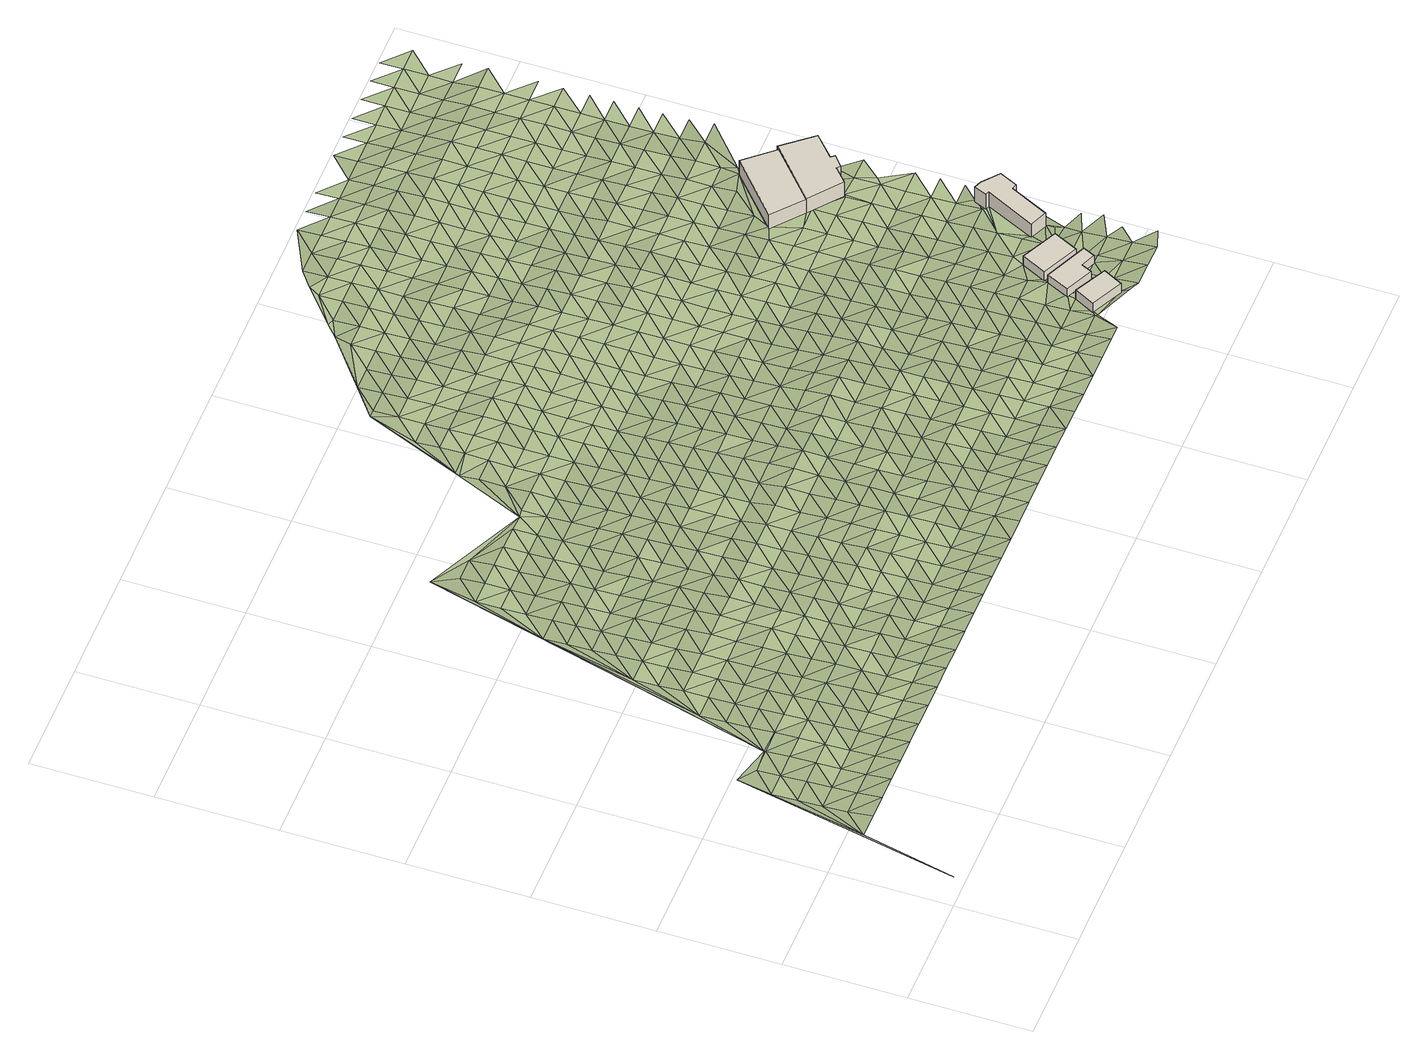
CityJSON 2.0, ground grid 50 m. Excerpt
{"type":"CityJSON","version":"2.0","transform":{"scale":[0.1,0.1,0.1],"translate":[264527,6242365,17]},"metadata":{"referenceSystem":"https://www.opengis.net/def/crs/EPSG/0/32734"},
"CityObjects":{
"building1":{"type":"Building","attributes":{"address":"5 Booth Road Salt River Cape Town","building":"house","building:levels":"1","footprint":{"type":"Polygon"},"plus_code":"C4XCX9X4+X7W","ground_height":30.01,"building_height":4.1,"roof_height":34.11},"geometry":[{"type":"Solid","lod":"1","boundaries":[[[[0,1,2,3]],[[1,4,5,2]],[[4,6,7,5]],[[6,0,3,7]],[[3,2,5,7]],[[6,4,1,0]]]]}]},
"building2":{"type":"Building","attributes":{"address":"3 Booth Road Salt River Cape Town","building":"house","building:levels":"1","footprint":{"type":"Polygon"},"plus_code":"C4XJXCXV+X4V","ground_height":28.45,"building_height":4.1,"roof_height":32.55},"geometry":[{"type":"Solid","lod":"1","boundaries":[[[[8,9,10,11]],[[9,12,13,10]],[[12,14,15,13]],[[14,16,17,15]],[[16,18,19,17]],[[18,8,11,19]],[[11,10,13,15,17,19]],[[18,16,14,12,9,8]]]]}]},
"building3":{"type":"Building","attributes":{"address":"1 Booth Road Salt River Cape Town","building":"house","building:levels":"1","footprint":{"type":"Polygon"},"plus_code":"C5X2XFXG+X9W","ground_height":27.84,"building_height":4.1,"roof_height":31.94},"geometry":[{"type":"Solid","lod":"1","boundaries":[[[[20,21,22,23]],[[21,24,25,22]],[[24,26,27,25]],[[26,20,23,27]],[[23,22,25,27]],[[26,24,21,20]]]]}]},
"building4":{"type":"Building","attributes":{"address":"Zhauns House 318 Victoria Road Salt River Cape Town","building":"yes","building:levels":"2","footprint":{"type":"Polygon"},"plus_code":"C5XVXRXR+X9R","ground_height":26.25,"building_height":6.9,"roof_height":33.15},"geometry":[{"type":"Solid","lod":"1","boundaries":[[[[28,29,30,31]],[[29,32,33,30]],[[32,34,35,33]],[[34,36,37,35]],[[36,38,39,37]],[[38,40,41,39]],[[40,42,43,41]],[[42,44,45,43]],[[44,28,31,45]],[[31,30,33,35,37,39,41,43,45]],[[44,42,40,38,36,34,32,29,28]]]]}]},
"building5":{"type":"Building","attributes":{"address":"245 Victoria Road Salt River Cape Town","building":"industrial","building:levels":"2","footprint":{"type":"Polygon"},"plus_code":"C5X2X9X4+X3X","ground_height":23.36,"building_height":6.9,"roof_height":30.26},"geometry":[{"type":"Solid","lod":"1","boundaries":[[[[46,47,48,49]],[[47,50,51,48]],[[50,52,53,51]],[[52,46,49,53]],[[49,48,51,53]],[[52,50,47,46]]]]}]},
"building6":{"type":"Building","attributes":{"address":"Salt River Cape Town","building":"industrial","building:levels":"2","footprint":{"type":"Polygon"},"plus_code":"C5XJX3XH+XPX","ground_height":23.9,"building_height":6.9,"roof_height":30.8},"geometry":[{"type":"Solid","lod":"1","boundaries":[[[[46,54,55,56,57,49]],[[54,58,59,56,55]],[[58,60,61,59]],[[60,62,63,61]],[[62,64,65,63]],[[64,66,67,65]],[[66,68,69,67]],[[68,47,70,69]],[[47,46,49,57,70]],[[57,56,59,61,63,65,67,69,70]],[[47,68,66,64,62,60,58,54,46]]]]}]},
"terrain1":{"type":"TINRelief","geometry":[{"type":"CompositeSurface","lod":"1","boundaries":[[[71,72,73]],[[73,74,75]],[[73,75,76]],[[73,76,77]],[[77,78,73]],[[75,74,79]],[[76,75,80]],[[78,71,73]],[[80,75,79]],[[77,76,81]],[[76,80,82]],[[76,82,81]],[[80,79,83]],[[77,84,78]],[[77,81,84]],[[85,82,80]],[[83,85,80]],[[86,71,78]],[[78,84,86]],[[82,87,81]],[[85,88,82]],[[84,81,87]],[[82,88,87]],[[89,85,83]],[[86,90,71]],[[88,85,91]],[[84,92,86]],[[84,87,93]],[[91,85,89]],[[84,93,92]],[[88,94,87]],[[90,86,92]],[[91,95,88]],[[94,93,87]],[[88,95,94]],[[89,96,91]],[[92,93,97]],[[98,95,91]],[[93,94,97]],[[99,90,92]],[[91,96,98]],[[92,97,99]],[[94,95,100]],[[95,98,101]],[[102,90,99]],[[95,101,100]],[[96,103,98]],[[97,94,104]],[[102,105,90]],[[104,99,97]],[[106,90,105]],[[94,100,104]],[[101,98,107]],[[103,107,98]],[[108,102,99]],[[109,99,104]],[[101,110,100]],[[107,111,101]],[[108,99,109]],[[102,112,105]],[[101,111,110]],[[113,107,103]],[[114,104,100]],[[102,108,112]],[[106,105,115]],[[110,114,100]],[[111,107,116]],[[117,109,104]],[[105,112,115]],[[116,107,113]],[[104,114,117]],[[108,109,118]],[[119,90,106]],[[110,111,120]],[[106,115,121]],[[116,122,111]],[[112,108,118]],[[117,118,109]],[[123,106,121]],[[111,122,120]],[[113,124,116]],[[125,114,110]],[[123,126,106]],[[112,127,115]],[[114,125,117]],[[112,118,128]],[[125,110,120]],[[129,122,116]],[[127,121,115]],[[112,128,127]],[[116,124,129]],[[118,117,130]],[[125,131,117]],[[122,132,120]],[[122,129,133]],[[130,128,118]],[[123,121,134]],[[121,127,135]],[[130,117,131]],[[120,132,125]],[[122,133,132]],[[119,106,126]],[[129,124,136]],[[121,135,134]],[[123,137,126]],[[138,127,128]],[[139,131,125]],[[130,140,128]],[[141,133,129]],[[123,134,137]],[[139,125,132]],[[135,127,138]],[[128,140,138]],[[136,141,129]],[[142,130,131]],[[126,137,143]],[[131,139,144]],[[132,133,145]],[[141,146,133]],[[130,142,140]],[[135,147,134]],[[138,148,135]],[[142,131,144]],[[143,149,126]],[[133,146,145]],[[137,134,147]],[[150,141,136]],[[132,151,139]],[[126,149,152]],[[135,148,147]],[[153,90,119]],[[138,140,154]],[[154,140,142]],[[152,119,126]],[[132,145,151]],[[146,141,155]],[[139,156,144]],[[157,148,138]],[[143,137,158]],[[137,147,159]],[[155,141,150]],[[157,138,154]],[[139,151,156]],[[142,144,160]],[[137,159,158]],[[146,161,145]],[[143,162,149]],[[155,163,146]],[[148,164,147]],[[148,157,165]],[[160,144,156]],[[166,154,142]],[[151,145,161]],[[146,163,161]],[[143,158,162]],[[149,167,152]],[[164,159,147]],[[150,168,155]],[[148,165,164]],[[157,154,166]],[[166,142,160]],[[149,162,167]],[[169,119,152]],[[170,163,155]],[[156,151,171]],[[151,161,172]],[[173,165,157]],[[159,174,158]],[[164,175,159]],[[155,168,170]],[[152,167,169]],[[157,166,173]],[[151,172,171]],[[160,156,176]],[[162,158,174]],[[159,175,174]],[[163,177,161]],[[163,170,178]],[[160,176,166]],[[164,165,179]],[[119,169,180]],[[176,156,171]],[[173,181,165]],[[177,172,161]],[[163,178,177]],[[167,162,182]],[[164,179,175]],[[170,168,183]],[[119,180,184]],[[165,181,179]],[[162,174,185]],[[173,166,186]],[[186,166,176]],[[184,187,119]],[[162,185,182]],[[169,167,188]],[[189,178,170]],[[190,174,175]],[[171,172,191]],[[177,192,172]],[[193,181,173]],[[190,175,179]],[[183,189,170]],[[188,180,169]],[[167,182,188]],[[193,173,186]],[[172,192,191]],[[194,176,171]],[[195,185,174]],[[187,153,119]],[[177,178,196]],[[189,197,178]],[[195,174,190]],[[181,198,179]],[[199,181,193]],[[194,171,191]],[[200,186,176]],[[184,180,201]],[[177,196,192]],[[180,188,202]],[[178,197,196]],[[182,185,203]],[[204,189,183]],[[181,199,198]],[[195,205,185]],[[184,201,187]],[[206,190,179]],[[176,194,200]],[[201,180,202]],[[207,193,186]],[[192,208,191]],[[185,205,203]],[[188,182,209]],[[197,189,210]],[[190,206,195]],[[206,179,198]],[[192,196,208]],[[200,207,186]],[[210,189,204]],[[202,188,209]],[[211,199,193]],[[182,203,209]],[[201,212,187]],[[194,191,213]],[[205,195,214]],[[208,215,191]],[[196,197,216]],[[212,217,187]],[[193,207,211]],[[210,218,197]],[[195,206,214]],[[187,217,153]],[[194,213,200]],[[198,199,219]],[[213,191,215]],[[220,203,205]],[[202,221,201]],[[209,222,202]],[[197,218,216]],[[198,219,206]],[[204,223,210]],[[224,208,196]],[[199,211,219]],[[220,205,214]],[[221,202,222]],[[207,200,225]],[[226,212,201]],[[213,227,200]],[[216,224,196]],[[228,209,203]],[[206,229,214]],[[230,218,210]],[[231,215,208]],[[220,232,203]],[[207,225,211]],[[225,200,227]],[[201,221,226]],[[219,229,206]],[[210,223,230]],[[212,233,217]],[[203,232,228]],[[217,233,153]],[[208,224,231]],[[234,222,209]],[[235,213,215]],[[220,214,236]],[[218,237,216]],[[212,226,233]],[[218,230,238]],[[229,239,214]],[[219,211,240]],[[209,228,234]],[[225,241,211]],[[235,215,231]],[[242,227,213]],[[221,222,243]],[[236,232,220]],[[218,238,237]],[[236,214,239]],[[230,223,244]],[[245,224,216]],[[211,241,240]],[[219,246,229]],[[243,222,234]],[[213,235,242]],[[247,225,227]],[[226,221,248]],[[245,216,237]],[[249,228,232]],[[250,238,230]],[[251,231,224]],[[252,232,236]],[[219,240,246]],[[233,226,248]],[[229,253,239]],[[247,227,242]],[[243,248,221]],[[244,250,230]],[[254,241,225]],[[232,252,249]],[[224,245,251]],[[255,234,228]],[[256,235,231]],[[229,246,253]],[[233,257,153]],[[238,258,237]],[[259,236,239]],[[225,247,254]],[[250,260,238]],[[241,261,240]],[[228,249,255]],[[256,231,251]],[[262,242,235]],[[234,263,243]],[[237,258,245]],[[238,260,258]],[[259,239,253]],[[264,252,236]],[[246,240,261]],[[265,250,244]],[[241,254,261]],[[233,248,266]],[[235,256,262]],[[263,234,255]],[[252,264,249]],[[248,243,266]],[[267,247,242]],[[245,268,251]],[[236,259,264]],[[269,260,250]],[[258,268,245]],[[253,246,270]],[[267,242,262]],[[243,263,266]],[[246,261,271]],[[265,269,250]],[[255,249,272]],[[251,273,256]],[[274,254,247]],[[257,233,266]],[[249,264,272]],[[246,271,270]],[[268,273,251]],[[258,260,275]],[[259,253,276]],[[247,267,274]],[[269,277,260]],[[256,278,262]],[[279,261,254]],[[263,255,280]],[[259,276,264]],[[272,281,255]],[[273,278,256]],[[260,277,275]],[[276,253,270]],[[279,271,261]],[[258,282,268]],[[254,274,279]],[[263,257,266]],[[262,283,267]],[[284,269,265]],[[280,255,281]],[[272,264,285]],[[278,283,262]],[[258,275,282]],[[269,284,277]],[[271,286,270]],[[268,287,273]],[[263,280,257]],[[285,264,276]],[[265,288,284]],[[267,289,274]],[[271,279,286]],[[290,281,272]],[[287,278,273]],[[283,289,267]],[[268,282,287]],[[290,272,285]],[[277,291,275]],[[292,276,270]],[[277,284,293]],[[294,270,286]],[[280,295,257]],[[296,283,278]],[[274,297,279]],[[289,298,274]],[[281,299,280]],[[282,275,291]],[[300,281,290]],[[296,278,287]],[[277,293,291]],[[292,270,294]],[[301,285,276]],[[288,302,284]],[[274,298,297]],[[286,279,303]],[[299,281,300]],[[289,283,304]],[[305,295,280]],[[306,283,296]],[[276,292,301]],[[307,257,295]],[[308,290,285]],[[284,309,293]],[[286,303,294]],[[287,282,310]],[[279,297,303]],[[282,291,311]],[[283,306,304]],[[299,305,280]],[[284,302,309]],[[289,312,298]],[[301,308,285]],[[282,311,310]],[[313,300,290]],[[314,296,287]],[[293,315,291]],[[292,294,316]],[[295,305,307]],[[289,304,312]],[[293,309,317]],[[303,318,294]],[[298,319,297]],[[307,320,257]],[[290,308,313]],[[310,314,287]],[[321,306,296]],[[292,316,301]],[[299,300,322]],[[315,311,291]],[[293,317,315]],[[316,294,318]],[[320,323,257]],[[309,302,324]],[[298,312,319]],[[325,303,297]],[[296,314,321]],[[322,300,313]],[[306,326,304]],[[305,299,327]],[[311,328,310]],[[308,301,329]],[[317,309,330]],[[316,331,301]],[[319,325,297]],[[311,315,328]],[[327,307,305]],[[312,304,326]],[[332,318,303]],[[306,321,326]],[[327,299,322]],[[330,309,324]],[[308,329,313]],[[329,301,331]],[[314,310,333]],[[303,325,332]],[[328,334,310]],[[335,319,312]],[[336,316,318]],[[315,317,337]],[[317,330,338]],[[314,333,321]],[[339,320,307]],[[307,327,340]],[[335,312,326]],[[333,310,334]],[[313,341,322]],[[329,342,313]],[[317,338,337]],[[336,318,332]],[[339,323,320]],[[343,331,316]],[[330,324,344]],[[328,315,345]],[[307,340,339]],[[322,341,327]],[[346,325,319]],[[341,313,342]],[[347,319,335]],[[348,323,349]],[[350,326,321]],[[345,334,328]],[[333,351,321]],[[316,336,343]],[[315,337,345]],[[352,329,331]],[[353,338,330]],[[346,319,347]],[[349,323,339]],[[340,327,354]],[[355,332,325]],[[321,351,350]],[[353,330,344]],[[335,326,356]],[[352,331,343]],[[341,354,327]],[[357,342,329]],[[358,333,334]],[[348,349,359]],[[325,346,355]],[[360,334,345]],[[335,356,347]],[[338,361,337]],[[362,336,332]],[[356,326,350]],[[363,338,353]],[[364,323,348]],[[333,358,351]],[[339,340,365]],[[329,352,357]],[[359,366,348]],[[354,367,340]],[[358,334,360]],[[341,342,368]],[[338,363,361]],[[362,332,355]],[[369,343,336]],[[347,370,346]],[[353,344,371]],[[365,349,339]],[[372,345,337]],[[340,367,365]],[[350,351,373]],[[368,342,357]],[[356,370,347]],[[341,374,354]],[[358,373,351]],[[336,362,369]],[[361,372,337]],[[375,352,343]],[[363,353,376]],[[346,377,355]],[[378,360,345]],[[366,364,348]],[[359,349,379]],[[341,368,374]],[[365,380,349]],[[370,377,346]],[[371,376,353]],[[354,381,367]],[[382,356,350]],[[375,343,369]],[[383,350,373]],[[345,372,378]],[[384,357,352]],[[358,360,385]],[[355,386,362]],[[349,380,379]],[[387,366,359]],[[361,363,388]],[[354,374,381]],[[382,350,383]],[[376,389,363]],[[377,386,355]],[[356,390,370]],[[367,391,365]],[[352,375,384]],[[378,385,360]],[[392,373,358]],[[357,393,368]],[[362,394,369]],[[359,379,387]],[[363,389,388]],[[376,371,395]],[[365,391,380]],[[396,372,361]],[[356,382,390]],[[367,381,391]],[[386,394,362]],[[374,368,393]],[[377,370,397]],[[385,392,358]],[[393,357,384]],[[369,398,375]],[[399,383,373]],[[372,396,378]],[[366,387,400]],[[396,361,388]],[[380,401,379]],[[389,376,402]],[[364,366,400]],[[394,398,369]],[[370,390,397]],[[377,403,386]],[[373,392,399]],[[401,380,391]],[[402,376,395]],[[375,404,384]],[[381,374,405]],[[382,383,406]],[[374,393,407]],[[379,408,387]],[[409,385,378]],[[398,404,375]],[[377,397,403]],[[396,410,378]],[[390,382,406]],[[389,411,388]],[[394,386,412]],[[401,408,379]],[[374,407,405]],[[399,406,383]],[[413,389,402]],[[414,391,381]],[[409,378,410]],[[364,400,415]],[[400,387,416]],[[417,392,385]],[[384,418,393]],[[388,411,396]],[[404,419,384]],[[389,413,411]],[[386,403,412]],[[394,420,398]],[[408,416,387]],[[381,405,414]],[[392,417,399]],[[418,407,393]],[[390,421,397]],[[422,401,391]],[[423,402,395]],[[417,385,409]],[[418,384,419]],[[390,406,424]],[[425,410,396]],[[394,412,420]],[[404,398,426]],[[415,400,427]],[[401,422,408]],[[402,423,413]],[[403,397,421]],[[416,428,400]],[[390,424,421]],[[395,429,423]],[[422,391,414]],[[425,396,411]],[[364,415,430]],[[407,431,405]],[[406,399,432]],[[398,420,426]],[[400,428,427]],[[417,433,399]],[[407,418,431]],[[434,416,408]],[[404,435,419]],[[409,410,436]],[[410,425,437]],[[432,424,406]],[[411,413,438]],[[403,439,412]],[[408,422,434]],[[432,399,433]],[[413,423,440]],[[403,421,441]],[[409,436,417]],[[414,405,442]],[[404,426,435]],[[415,427,430]],[[443,405,431]],[[436,410,437]],[[428,416,444]],[[420,412,439]],[[418,419,445]],[[413,440,438]],[[403,441,439]],[[429,446,423]],[[414,442,422]],[[411,447,425]],[[444,416,434]],[[405,443,442]],[[448,433,417]],[[449,421,424]],[[445,419,435]],[[432,450,424]],[[431,418,451]],[[448,417,436]],[[411,438,447]],[[420,452,426]],[[428,453,427]],[[422,454,434]],[[449,441,421]],[[440,423,455]],[[425,456,437]],[[444,457,428]],[[420,439,458]],[[424,450,449]],[[431,451,443]],[[451,418,445]],[[454,422,442]],[[455,423,446]],[[435,426,452]],[[459,432,433]],[[420,458,452]],[[428,457,453]],[[433,448,460]],[[425,447,456]],[[461,444,434]],[[462,430,427]],[[463,436,437]],[[432,459,450]],[[441,464,439]],[[440,465,438]],[[461,434,454]],[[459,433,460]],[[466,364,430]],[[440,455,467]],[[468,441,449]],[[443,469,442]],[[453,462,427]],[[451,470,443]],[[463,437,456]],[[436,471,448]],[[445,435,472]],[[464,458,439]],[[447,438,465]],[[435,452,473]],[[440,467,465]],[[441,468,464]],[[444,474,457]],[[449,450,475]],[[455,446,476]],[[444,461,477]],[[443,470,469]],[[478,454,442]],[[472,435,473]],[[436,463,471]],[[475,450,459]],[[448,479,460]],[[480,451,445]],[[444,477,474]],[[481,452,458]],[[453,457,482]],[[454,478,461]],[[483,467,455]],[[456,447,484]],[[485,458,464]],[[442,469,478]],[[447,465,486]],[[487,468,449]],[[448,471,479]],[[445,472,480]],[[449,475,488]],[[476,483,455]],[[430,462,489]],[[481,473,452]],[[490,470,451]],[[459,460,491]],[[458,485,481]],[[457,474,482]],[[447,486,484]],[[462,453,492]],[[463,456,493]],[[449,488,487]],[[461,494,477]],[[475,459,491]],[[467,495,465]],[[464,468,496]],[[451,480,490]],[[461,478,497]],[[491,460,479]],[[483,498,467]],[[471,463,493]],[[469,470,499]],[[482,492,453]],[[493,456,484]],[[474,477,494]],[[473,500,472]],[[495,486,465]],[[461,497,494]],[[501,473,481]],[[467,498,495]],[[468,487,496]],[[502,485,464]],[[503,488,475]],[[469,499,478]],[[470,490,499]],[[489,466,430]],[[504,483,476]],[[492,489,462]],[[500,473,501]],[[503,475,491]],[[505,480,472]],[[479,471,506]],[[471,493,507]],[[464,496,502]],[[485,508,481]],[[509,497,478]],[[510,482,474]],[[483,504,498]],[[487,488,511]],[[484,486,512]],[[474,494,513]],[[476,514,504]],[[495,515,486]],[[471,507,506]],[[500,505,472]],[[509,478,499]],[[503,511,488]],[[516,490,480]],[[491,479,517]],[[485,502,508]],[[474,513,510]],[[486,515,512]],[[518,501,481]],[[492,482,519]],[[493,484,520]],[[521,494,497]],[[517,503,491]],[[495,498,522]],[[496,487,523]],[[509,524,497]],[[480,505,516]],[[517,479,506]],[[498,504,525]],[[511,526,487]],[[519,489,492]],[[520,507,493]],[[490,527,499]],[[481,508,518]],[[519,482,510]],[[520,484,512]],[[521,513,494]],[[500,501,528]],[[496,523,502]],[[495,522,515]],[[497,524,521]],[[498,525,522]],[[487,526,523]],[[514,529,504]],[[499,527,509]],[[490,516,527]],[[505,500,528]],[[530,511,503]],[[528,501,518]],[[531,503,517]],[[489,532,466]],[[502,533,508]],[[506,507,534]],[[515,535,512]],[[520,536,507]],[[519,532,489]],[[513,537,510]],[[524,509,538]],[[525,504,539]],[[540,513,521]],[[523,533,502]],[[503,531,530]],[[515,522,535]],[[516,505,541]],[[511,542,526]],[[507,536,534]],[[509,527,538]],[[539,504,529]],[[518,508,543]],[[544,517,506]],[[513,540,537]],[[528,541,505]],[[466,532,545]],[[521,524,546]],[[547,519,510]],[[545,548,466]],[[549,520,512]],[[508,533,543]],[[511,530,542]],[[535,550,512]],[[516,551,527]],[[522,525,552]],[[523,526,553]],[[524,538,546]],[[544,506,534]],[[525,539,554]],[[520,549,536]],[[555,531,517]],[[547,510,537]],[[541,551,516]],[[549,512,550]],[[529,556,539]],[[557,532,519]],[[518,558,528]],[[523,553,533]],[[543,559,518]],[[525,554,552]],[[526,542,553]],[[560,540,521]],[[538,527,561]],[[562,535,522]],[[521,546,563]],[[517,544,555]],[[536,564,534]],[[558,541,528]],[[530,531,565]],[[519,547,557]],[[558,518,559]],[[551,561,527]],[[566,543,533]],[[567,545,532]],[[521,563,560]],[[536,549,564]],[[552,562,522]],[[537,540,568]],[[546,538,569]],[[570,539,556]],[[570,554,539]],[[542,530,565]],[[571,550,535]],[[545,572,548]],[[531,555,565]],[[566,533,553]],[[567,532,557]],[[561,569,538]],[[551,541,573]],[[544,534,574]],[[540,560,568]],[[564,575,534]],[[576,541,558]],[[535,562,571]],[[577,563,546]],[[578,547,537]],[[543,579,559]],[[580,549,550]],[[581,543,566]],[[570,556,582]],[[544,574,555]],[[554,583,552]],[[553,542,584]],[[569,577,546]],[[541,576,573]],[[574,534,575]],[[570,585,554]],[[545,567,572]],[[542,565,586]],[[551,587,561]],[[543,581,579]],[[578,537,568]],[[580,550,571]],[[548,572,588]],[[560,563,589]],[[590,564,549]],[[591,557,547]],[[558,559,592]],[[554,585,583]],[[542,586,584]],[[593,570,582]],[[553,594,566]],[[595,562,552]],[[577,589,563]],[[551,573,587]],[[570,593,585]],[[565,555,596]],[[569,561,597]],[[547,578,591]],[[580,590,549]],[[592,559,579]],[[574,598,555]],[[560,599,568]],[[600,575,564]],[[601,576,558]],[[567,557,602]],[[553,584,594]],[[595,552,583]],[[581,566,603]],[[596,586,565]],[[604,571,562]],[[560,589,599]],[[555,598,596]],[[561,587,597]],[[593,0,585]],[[569,605,577]],[[572,567,602]],[[582,606,593]],[[564,590,600]],[[558,592,601]],[[591,602,557]],[[579,581,603]],[[578,568,607]],[[576,608,573]],[[609,574,575]],[[566,594,603]],[[610,583,585]],[[562,595,604]],[[580,571,611]],[[607,568,599]],[[569,597,605]],[[585,0,610]],[[577,612,589]],[[587,573,608]],[[586,613,584]],[[572,614,588]],[[576,601,608]],[[609,575,600]],[[615,586,596]],[[606,582,616]],[[591,578,617]],[[618,598,574]],[[572,602,614]],[[611,571,604]],[[619,590,580]],[[579,620,592]],[[594,584,613]],[[577,605,612]],[[579,603,621]],[[578,607,617]],[[586,615,613]],[[0,622,610]],[[583,623,595]],[[599,589,624]],[[583,610,623]],[[574,609,618]],[[592,620,601]],[[625,596,598]],[[587,626,597]],[[619,580,611]],[[620,579,621]],[[587,608,627]],[[628,588,614]],[[599,624,607]],[[629,600,590]],[[602,591,630]],[[595,631,604]],[[624,589,612]],[[617,632,591]],[[622,0,633]],[[603,594,634]],[[605,597,626]],[[635,606,616]],[[594,613,636]],[[598,618,625]],[[587,627,626]],[[637,610,622]],[[630,614,602]],[[638,615,596]],[[623,631,595]],[[590,619,629]],[[630,591,632]],[[634,621,603]],[[617,607,639]],[[640,608,601]],[[641,609,600]],[[604,642,611]],[[594,636,634]],[[620,643,601]],[[635,644,606]],[[639,607,624]],[[596,625,638]],[[642,604,631]],[[633,606,644]],[[622,633,637]],[[612,605,645]],[[640,627,608]],[[646,613,615]],[[601,643,640]],[[605,626,647]],[[641,600,629]],[[623,648,631]],[[649,628,614]],[[650,632,617]],[[611,651,619]],[[652,618,609]],[[630,653,614]],[[620,621,654]],[[646,636,613]],[[605,647,645]],[[655,621,634]],[[650,617,639]],[[611,642,651]],[[615,638,646]],[[656,624,612]],[[637,633,657]],[[635,658,644]],[[623,659,648]],[[614,653,649]],[[609,641,652]],[[619,660,629]],[[661,625,618]],[[627,662,626]],[[648,20,631]],[[654,621,655]],[[663,637,657]],[[664,627,640]],[[20,642,631]],[[620,665,643]],[[666,630,632]],[[633,644,667]],[[656,612,645]],[[660,619,651]],[[668,632,650]],[[669,657,633]],[[670,634,636]],[[662,647,626]],[[671,639,624]],[[625,661,638]],[[618,652,661]],[[672,636,646]],[[627,664,662]],[[629,673,641]],[[630,666,653]],[[663,657,669]],[[620,654,665]],[[666,632,668]],[[623,18,659]],[[644,658,667]],[[643,674,640]],[[675,648,659]],[[669,633,667]],[[636,672,670]],[[624,656,671]],[[673,629,660]],[[647,676,645]],[[677,655,634]],[[678,650,639]],[[651,642,679]],[[642,20,680]],[[646,638,681]],[[628,649,682]],[[649,653,683]],[[641,684,652]],[[647,662,676]],[[643,665,674]],[[661,681,638]],[[651,679,660]],[[685,664,640]],[[634,670,677]],[[671,678,639]],[[683,653,666]],[[673,684,641]],[[642,680,679]],[[686,668,650]],[[655,687,654]],[[675,659,18]],[[667,688,669]],[[656,645,689]],[[690,672,646]],[[652,691,661]],[[658,692,667]],[[693,645,676]],[[640,674,685]],[[646,681,694]],[[18,669,688]],[[695,673,660]],[[665,654,687]],[[662,664,696]],[[697,649,683]],[[650,678,686]],[[687,655,677]],[[652,684,691]],[[680,20,698]],[[656,689,671]],[[666,668,699]],[[689,645,693]],[[679,695,660]],[[646,694,690]],[[18,700,675]],[[701,670,672]],[[661,702,681]],[[703,688,667]],[[649,697,682]],[[664,685,696]],[[676,662,704]],[[665,705,674]],[[699,668,686]],[[702,661,691]],[[667,692,703]],[[706,698,20]],[[670,701,677]],[[683,666,707]],[[684,673,708]],[[688,709,18]],[[672,690,701]],[[700,706,675]],[[710,673,695]],[[665,687,705]],[[676,704,693]],[[678,671,711]],[[712,679,680]],[[694,681,713]],[[689,714,671]],[[704,662,696]],[[698,715,680]],[[683,707,697]],[[685,674,716]],[[700,18,717]],[[673,710,708]],[[688,703,709]],[[707,666,699]],[[681,702,713]],[[678,711,686]],[[684,718,691]],[[711,671,714]],[[674,705,716]],[[680,715,712]],[[719,695,679]],[[677,720,687]],[[694,721,690]],[[701,722,677]],[[709,717,18]],[[706,700,717]],[[703,692,723]],[[697,724,682]],[[725,689,693]],[[704,726,693]],[[684,708,718]],[[715,698,727]],[[721,694,713]],[[690,728,701]],[[687,720,705]],[[702,691,729]],[[696,685,730]],[[724,697,707]],[[677,722,720]],[[712,719,679]],[[716,731,685]],[[732,710,695]],[[699,686,733]],[[698,706,734]],[[725,693,726]],[[690,721,728]],[[711,735,686]],[[712,715,727]],[[703,736,709]],[[737,714,689]],[[727,698,734]],[[691,718,729]],[[685,731,730]],[[738,716,705]],[[739,704,696]],[[699,733,707]],[[740,706,717]],[[702,741,713]],[[695,719,732]],[[733,686,735]],[[742,722,701]],[[710,743,708]],[[706,740,744]],[[728,742,701]],[[689,725,737]],[[738,705,720]],[[706,744,734]],[[745,711,714]],[[696,730,739]],[[702,729,741]],[[746,726,704]],[[724,707,747]],[[718,708,743]],[[721,713,748]],[[717,709,749]],[[710,732,743]],[[721,750,728]],[[716,751,731]],[[744,740,734]],[[745,714,737]],[[752,716,738]],[[747,707,733]],[[727,753,712]],[[719,712,754]],[[755,735,711]],[[720,722,756]],[[704,739,746]],[[757,722,742]],[[717,758,740]],[[713,741,748]],[[759,724,760]],[[761,725,726]],[[716,752,751]],[[721,748,750]],[[719,754,732]],[[718,762,729]],[[731,763,730]],[[760,724,747]],[[711,745,755]],[[756,722,757]],[[718,743,764]],[[720,765,738]],[[733,735,766]],[[761,726,746]],[[754,712,767]],[[768,737,725]],[[741,729,762]],[[767,712,753]],[[718,764,762]],[[740,769,734]],[[731,751,763]],[[770,739,730]],[[747,733,766]],[[720,756,765]],[[766,735,755]],[[752,738,771]],[[732,772,743]],[[725,761,768]],[[754,773,732]],[[728,774,742]],[[775,757,742]],[[776,745,737]],[[741,777,748]],[[763,770,730]],[[778,746,739]],[[747,779,760]],[[751,752,771]],[[772,764,743]],[[748,780,750]],[[771,738,765]],[[732,773,772]],[[741,762,777]],[[776,737,768]],[[767,781,754]],[[766,779,747]],[[782,755,745]],[[757,783,756]],[[781,773,754]],[[739,770,778]],[[748,777,780]],[[784,760,785]],[[761,746,786]],[[765,756,783]],[[763,751,787]],[[788,762,764]],[[762,780,777]],[[779,785,760]],[[745,776,782]],[[783,757,775]],[[789,764,772]],[[751,771,790]],[[761,786,768]],[[791,766,755]],[[786,746,778]],[[775,742,774]],[[770,763,787]],[[764,789,788]],[[751,790,787]],[[762,788,780]],[[773,781,792]],[[766,791,779]],[[791,755,782]],[[768,793,776]],[[771,765,794]],[[772,773,795]],[[765,783,796]],[[778,770,797]],[[793,768,786]],[[798,785,779]],[[794,790,771]],[[770,787,797]],[[765,796,794]],[[775,774,783]],[[780,788,799]],[[776,800,782]],[[801,789,772]],[[802,780,803]],[[779,791,798]],[[780,799,803]],[[800,776,793]],[[804,786,778]],[[789,801,788]],[[790,805,787]],[[797,806,778]],[[788,807,799]],[[808,796,783]],[[782,809,791]],[[785,798,810]],[[790,794,805]],[[774,808,783]],[[801,807,788]],[[804,778,806]],[[809,782,800]],[[811,793,786]],[[797,787,812]],[[813,785,810]],[[799,814,803]],[[791,815,798]],[[812,787,805]],[[793,811,800]],[[816,794,796]],[[774,817,808]],[[818,799,807]],[[786,804,811]],[[796,808,819]],[[815,791,809]],[[820,806,797]],[[47,817,774]],[[799,818,814]],[[810,798,821]],[[820,797,812]],[[816,796,819]],[[822,805,794]],[[821,798,815]],[[817,47,68]],[[809,800,823]],[[800,811,824]],[[810,825,813]],[[804,806,826]],[[827,806,820]],[[822,794,816]],[[828,808,817]],[[809,823,815]],[[829,812,805]],[[825,810,821]],[[800,824,823]],[[817,68,830]],[[804,826,811]],[[819,808,828]],[[826,806,827]],[[805,822,829]],[[831,820,812]],[[832,821,815]],[[824,811,833]],[[834,816,819]],[[832,815,823]],[[833,811,826]],[[829,831,812]],[[835,827,820]],[[836,825,821]],[[819,828,834]],[[824,837,823]],[[822,816,838]],[[832,836,821]],[[839,828,817]],[[820,831,835]],[[837,824,833]],[[840,841,825]],[[842,826,827]],[[822,838,829]],[[816,834,838]],[[823,843,832]],[[825,836,840]],[[842,827,835]],[[843,823,837]],[[844,833,826]],[[831,829,845]],[[846,836,832]],[[838,847,829]],[[837,833,844]],[[834,828,848]],[[826,842,844]],[[832,843,846]],[[831,845,835]],[[845,829,847]],[[840,836,849]],[[850,843,837]],[[851,838,834]],[[836,846,852]],[[844,850,837]],[[840,849,853]],[[842,835,854]],[[845,855,835]],[[852,849,836]],[[846,843,856]],[[857,847,838]],[[842,854,844]],[[854,835,855]],[[850,856,843]],[[858,845,847]],[[859,852,846]],[[860,850,844]],[[856,859,846]],[[860,844,854]],[[861,855,845]],[[862,849,852]],[[850,863,856]],[[859,864,852]],[[863,850,860]],[[849,862,865]],[[854,855,866]],[[862,852,864]],[[867,859,856]],[[860,854,866]],[[867,856,863]],[[868,864,859]],[[860,869,863]],[[859,867,868]],[[862,864,870]],[[864,868,871]],[[867,863,872]],[[870,873,862]],[[870,864,871]],[[867,872,868]],[[871,868,874]],[[870,871,875]],[[870,875,876]]]}]}
},
"vertices":[
[2969,595,122],[2927,513,122],[2927,513,171],[2969,595,171],[3058,446,122],[3058,446,171],[3100,528,122],[3100,528,171],
[3020,725,113],[2977,631,113],[2977,631,155],[3020,725,155],[3092,578,113],[3092,578,155],[3112,622,113],[3112,622,155],[3172,595,113],[3172,595,155],[3195,645,113],[3195,645,155],
[3085,846,100],[3035,745,100],[3035,745,149],[3085,846,149],[3185,672,100],[3185,672,149],[3234,774,100],[3234,774,149],
[3342,1134,80],[3320,1082,80],[3320,1082,161],[3342,1134,161],[3337,1075,80],[3337,1075,161],[3235,870,80],[3235,870,161],[3308,839,80],[3308,839,161],[3385,998,80],[3385,998,161],[3407,991,80],[3407,991,161],[3442,1066,80],[3442,1066,161],[3375,1121,80],[3375,1121,161],
[3091,1713,57],[3297,1898,57],[3297,1898,133],[3091,1713,133],[3193,2017,57],[3193,2017,133],[2970,1817,57],[2970,1817,133],
[3220,1608,57],[3220,1608,133],[3220,1608,138],[3091,1713,138],[3278,1661,57],[3278,1661,138],[3290,1648,57],[3290,1648,138],[3336,1686,57],[3336,1686,138],[3322,1702,57],[3322,1702,138],[3410,1782,57],[3410,1782,138],[3306,1907,57],[3306,1907,138],[3297,1898,138],
[240,948,108],[5,0,160],[105,395,146],[206,395,148],[206,495,133],[206,595,126],[206,695,121],[206,800,117],[306,395,148],[306,495,136],[306,695,125],[306,595,130],[406,395,149],[306,800,118],[406,495,136],[306,895,112],[406,695,127],[406,595,130],[506,395,149],[404,900,115],[506,495,138],[406,895,115],[406,800,122],[506,695,127],[506,595,131],[606,395,149],[506,800,123],[606,495,140],[506,895,118],[606,695,127],[606,595,134],[506,995,111],[706,395,147],[606,800,121],[506,1090,104],[506,1195,99],[706,495,139],[606,995,110],[606,895,117],[706,695,130],[706,595,136],[606,1090,104],[806,395,147],[706,800,124],[606,1195,99],[806,495,139],[706,895,118],[706,995,110],[706,1890,64],[806,695,130],[606,1295,99],[806,595,136],[606,1395,89],[907,395,148],[806,800,124],[606,1495,86],[706,1195,100],[706,1090,105],[907,495,137],[806,995,110],[806,895,118],[907,695,129],[907,595,133],[706,1395,89],[706,1295,100],[1007,395,150],[706,1495,86],[806,1195,100],[907,800,124],[806,1090,105],[1007,495,138],[907,995,111],[706,1600,80],[907,895,118],[1007,695,127],[1007,595,132],[806,1395,90],[806,1295,100],[706,1695,74],[1107,395,149],[1007,800,123],[706,1795,69],[858,2396,38],[907,1090,110],[1107,495,139],[1007,895,117],[907,1195,104],[806,1600,81],[806,1495,87],[1007,995,113],[1107,695,128],[806,1695,75],[1107,595,133],[907,1395,95],[907,1295,104],[1007,1090,111],[806,1795,70],[1207,395,150],[806,1890,64],[1207,495,139],[1107,895,117],[1107,800,122],[1007,1195,107],[907,1600,81],[907,1495,88],[1107,995,114],[1207,695,129],[1207,595,135],[1007,1395,98],[806,1995,59],[1007,1295,107],[907,1795,70],[1307,395,150],[806,2095,55],[907,1695,74],[1107,1090,111],[806,2195,55],[907,1890,65],[1307,495,139],[1007,1495,91],[1207,895,117],[1207,800,121],[1107,1195,106],[1207,995,112],[1007,1600,81],[1307,695,127],[1307,595,134],[1107,1395,95],[1107,1295,106],[1207,1090,107],[907,2095,54],[907,1995,59],[1007,1795,68],[1407,395,150],[1007,1695,72],[1107,1495,90],[1207,1195,103],[1307,800,123],[1007,1890,64],[1407,495,139],[1207,1295,103],[907,2195,54],[1307,995,114],[1107,1600,82],[1307,895,120],[1407,695,127],[907,2295,44],[1407,595,133],[1207,1395,92],[1107,1695,74],[1007,2095,53],[1007,1995,58],[1507,395,150],[1407,800,125],[1307,1195,100],[1007,2195,53],[1307,1090,106],[1107,1890,62],[1207,1495,87],[1507,495,139],[1407,895,122],[1107,1795,66],[1007,2295,43],[1107,1995,58],[1407,995,114],[1207,1695,77],[1507,695,128],[1507,595,132],[1207,1600,81],[1307,1395,89],[1307,1295,100],[1407,1090,108],[1107,2095,52],[1607,395,149],[1507,800,127],[1307,1495,86],[1407,1195,101],[1107,2195,52],[1207,1890,64],[1607,495,136],[1507,895,121],[1207,1795,70],[1307,1600,81],[1407,1295,101],[1207,1995,58],[1507,995,113],[1273,2191,51],[1607,695,128],[1307,1695,76],[1607,595,131],[1407,1395,89],[1507,1090,109],[1207,2095,51],[1307,1795,70],[1708,395,149],[1207,2195,51],[1507,1195,103],[1607,800,126],[1708,495,136],[1407,1600,78],[1407,1495,83],[1307,1890,65],[1607,895,122],[1507,1295,103],[1708,695,128],[1407,1695,74],[1708,595,131],[1607,995,117],[1507,1395,86],[1307,2095,51],[1307,1995,58],[1708,800,126],[1607,1090,112],[1808,495,139],[1407,1795,69],[1507,1495,82],[1708,895,122],[1808,395,150],[1607,1195,105],[1407,1890,64],[1808,695,124],[1507,1695,72],[1808,595,131],[1507,1600,79],[1307,2195,51],[1708,995,117],[1607,1395,86],[1607,1295,105],[1407,2095,50],[1407,1995,57],[1507,1795,65],[1908,395,151],[1607,1495,82],[1708,1195,105],[1407,2195,50],[1708,1090,112],[1407,2295,43],[1507,1890,60],[1908,495,145],[1808,895,117],[1808,800,120],[1708,1295,105],[1507,1995,54],[1808,995,115],[1908,695,129],[1607,1695,72],[1908,595,138],[1607,1600,79],[1708,1395,89],[1407,2400,43],[1808,1090,111],[1507,2095,48],[1396,2476,46],[2008,395,152],[1708,1495,85],[1808,1195,106],[1507,2195,48],[1908,800,119],[1607,1890,60],[2008,495,147],[1607,1795,65],[1708,1600,78],[1908,995,109],[1908,895,112],[1808,1295,106],[1708,1695,72],[2008,695,133],[2008,595,142],[1507,2400,49],[1507,2295,46],[1607,2095,48],[1607,1995,54],[1708,1795,66],[2108,395,152],[2008,800,125],[1808,1495,88],[1808,1395,96],[1407,2495,46],[1507,2495,50],[1908,1195,103],[1908,1090,106],[1708,1890,59],[2108,495,144],[1607,2195,48],[1808,1600,80],[1908,1295,103],[1708,1995,53],[2008,995,106],[1507,2595,46],[2008,895,115],[2108,695,131],[1808,1695,72],[2108,595,138],[1577,2896,35],[1607,2400,49],[1507,2690,41],[1607,2295,46],[1708,2095,49],[1808,1795,66],[1908,1395,92],[2208,395,151],[2108,800,127],[2008,1090,101],[1708,2195,49],[1808,1890,59],[2208,495,138],[1908,1495,86],[2108,895,119],[1607,2595,46],[1607,2495,50],[1708,2295,49],[2008,1295,98],[2008,1195,98],[1808,1995,52],[2108,995,109],[1908,1600,82],[1607,2690,41],[2208,695,129],[2208,595,132],[2008,1395,85],[1708,2400,53],[2108,1090,103],[1808,2095,50],[1908,1695,76],[2308,395,150],[2208,800,125],[2008,1495,81],[1908,1795,69],[2108,1195,95],[1607,2795,40],[1708,2495,52],[2308,495,135],[2008,1600,78],[1908,1890,59],[1808,2295,51],[2108,1295,95],[1808,2195,50],[1708,2595,46],[2208,995,112],[2208,895,119],[2308,695,126],[2008,1695,74],[2308,595,130],[1808,2400,54],[1607,2895,35],[1708,2690,42],[2208,1090,110],[1908,2095,51],[1908,1995,52],[2008,1795,67],[2108,1495,77],[1808,2495,51],[2408,495,132],[2108,1395,84],[2308,800,123],[2008,1890,58],[1708,2895,34],[1708,2795,40],[2408,395,146],[1708,2995,26],[1908,2195,51],[2208,1295,106],[2208,1195,102],[1808,2595,46],[2008,1995,52],[2308,995,115],[2308,895,118],[2408,695,125],[2108,1695,70],[2408,595,129],[2108,1600,73],[1908,2400,54],[1908,2295,53],[1808,2690,43],[2008,2095,52],[2508,395,137],[2408,800,120],[2308,1090,112],[2208,1495,80],[2208,1395,93],[2008,2195,52],[2108,1890,56],[1808,2895,31],[1908,2495,50],[2508,495,131],[2408,895,116],[1808,2795,39],[2108,1795,63],[2308,1295,104],[2308,1195,106],[1908,2595,46],[1808,2995,25],[2408,995,113],[2208,1695,65],[2508,695,123],[1930,3164,17],[2508,595,127],[2208,1600,70],[2008,2400,54],[2008,2295,55],[2408,1090,110],[2108,2095,54],[2108,1995,54],[1908,2795,37],[2308,1395,93],[2608,395,137],[1908,2690,42],[2008,2495,50],[2408,1195,104],[2108,2195,54],[2208,1890,57],[1908,2895,28],[2608,495,131],[2508,895,112],[2208,1795,60],[2508,800,117],[2308,1600,70],[2308,1495,78],[1908,3095,24],[2108,2295,55],[2408,1295,96],[1908,2995,24],[2508,995,107],[2008,2690,40],[2608,695,123],[2308,1695,67],[2008,2595,48],[2608,595,127],[2108,2400,54],[2208,2095,55],[2208,1995,55],[2308,1795,60],[2408,1395,87],[2709,495,129],[2208,2195,55],[2508,1195,96],[2508,1090,101],[2308,1890,58],[2108,2495,51],[2008,2895,27],[2408,1495,78],[2608,895,112],[2008,2795,32],[2709,395,136],[2608,800,117],[2208,2295,54],[2508,1295,96],[2308,1995,57],[2008,2995,23],[2608,995,107],[2108,2690,39],[2709,695,120],[2408,1695,64],[2108,2595,48],[2709,595,126],[2408,1600,69],[2208,2400,53],[2308,2095,57],[2809,395,139],[2508,1495,78],[2508,1395,87],[2008,3095,23],[2408,1795,62],[2608,1195,96],[2709,800,115],[2608,1090,101],[2108,2895,28],[2208,2495,51],[2809,495,126],[2108,2795,32],[2308,2195,57],[2508,1600,69],[2408,1890,60],[2608,1295,93],[2008,3200,17],[2208,2595,45],[2108,2995,23],[1980,3211,17],[2709,995,106],[2709,895,111],[2308,2295,53],[2809,695,117],[2508,1695,64],[2809,595,121],[2608,1395,83],[2869,393,142],[2108,3095,23],[2408,2095,59],[2408,1995,61],[2208,2795,31],[2308,2400,52],[2809,800,113],[2208,2690,35],[2709,1090,99],[2608,1495,76],[2508,1795,62],[2108,3200,18],[2208,2895,28],[2308,2495,49],[2909,495,128],[2809,895,109],[2108,3295,18],[2408,2295,51],[2709,1295,87],[2709,1195,93],[2408,2195,59],[2308,2595,41],[2208,2995,22],[2508,1995,61],[2809,995,104],[2508,1890,60],[2915,488,128],[2909,695,114],[2608,1695,65],[2909,595,120],[2608,1600,68],[2408,2400,49],[2133,3341,18],[2308,2690,34],[2809,1090,97],[2208,3095,22],[2508,2095,59],[2927,513,128],[2608,1795,63],[2909,800,110],[2709,1495,75],[2408,2495,44],[2709,1395,80],[2308,2795,31],[2809,1195,87],[2508,2195,59],[2208,3200,19],[2608,1890,61],[2909,895,106],[2408,2595,36],[3058,446,130],[2308,2895,26],[2508,2295,51],[2809,1295,87],[2977,631,122],[2909,995,101],[2408,2690,32],[2709,1695,67],[2208,3295,18],[2709,1600,69],[3063,416,142],[2308,2995,21],[2809,1395,79],[2909,1090,96],[2608,2095,60],[2608,1995,60],[3009,595,122],[3020,725,114],[2408,2795,29],[2809,1495,74],[2508,2495,44],[2508,2400,49],[2208,3395,13],[2909,1195,87],[2308,3200,18],[3009,800,108],[2308,3095,21],[3100,528,129],[2709,1890,60],[3109,395,142],[2709,1795,65],[3092,578,121],[2809,1600,69],[2408,2895,24],[2608,2295,49],[2909,1295,88],[3009,895,101],[2608,2195,60],[3109,495,129],[2508,2690,32],[2809,1695,68],[2508,2595,36],[3035,745,108],[2308,3395,10],[2408,2995,21],[3009,995,97],[2909,1395,78],[2308,3295,15],[2709,2095,55],[2709,1995,57],[2508,2795,29],[3109,595,121],[3209,395,141],[3109,695,115],[3009,1090,93],[2909,1495,71],[2608,2495,41],[3112,622,121],[2608,2400,45],[2709,2195,55],[2408,3200,15],[3209,495,127],[2408,3095,21],[3172,595,119],[2809,1890,60],[2508,2895,24],[2809,1795,65],[3009,1195,88],[2709,2295,48],[3185,672,113],[2608,2595,36],[2809,1995,55],[2508,2995,21],[3109,995,94],[3109,895,100],[2909,1600,70],[2408,3490,3],[2408,3295,12],[3009,1295,84],[2709,2400,43],[2508,3095,21],[2809,2095,51],[3209,595,119],[2608,2795,27],[2909,1795,65],[3009,1395,74],[3309,395,139],[2608,2690,31],[2909,1695,68],[3109,1090,88],[2709,2495,36],[2408,3395,8],[3209,800,104],[2508,3200,15],[3209,695,113],[2909,1890,60],[3009,1495,72],[3309,495,125],[2709,2595,33],[2809,2195,51],[3234,774,104],[2508,3295,12],[3109,1295,81],[3309,595,118],[3109,1195,84],[2608,2995,23],[3209,995,95],[3009,1600,70],[2608,2895,23],[3209,895,99],[2809,2295,49],[3309,695,109],[3109,1395,74],[3209,1090,89],[2909,2095,50],[3009,1695,67],[2909,1995,54],[3390,422,135],[2508,3395,8],[2709,2795,26],[2709,2690,30],[3235,870,99],[2970,1817,66],[3109,1495,73],[2809,2495,36],[2809,2400,47],[3209,1195,81],[2608,3200,18],[3308,839,96],[2608,3095,23],[3382,561,114],[2709,2895,25],[2909,2195,50],[2809,2595,31],[3321,767,96],[3109,1600,70],[3009,1890,60],[3209,1295,82],[3309,800,96],[2709,2995,25],[2809,2690,30],[2608,3295,12],[3109,1695,69],[3427,650,101],[3091,1713,69],[2909,2400,44],[2909,2295,46],[3337,1075,90],[3309,1090,90],[2709,3095,25],[3009,2095,48],[3009,1995,52],[3406,732,101],[2508,3490,3],[2608,3395,7],[2809,2795,26],[3209,1495,73],[2909,2495,35],[3209,1395,75],[3009,2195,48],[2709,3200,20],[3320,1082,90],[2809,2895,26],[3407,991,83],[2909,2595,31],[3009,2295,42],[3309,1295,79],[3309,1195,82],[3193,2017,58],[3109,1995,55],[2809,2995,26],[3209,1600,70],[2909,2690,29],[2709,3295,14],[3220,1608,70],[3342,1134,90],[2809,3095,26],[3109,2095,47],[2608,3490,3],[2709,3395,7],[2909,2795,27],[3009,2495,36],[3309,1495,75],[3309,1395,76],[3009,2400,41],[2809,3200,19],[3409,1195,79],[2909,2895,28],[3109,2295,40],[3409,1295,79],[3109,2195,47],[3009,2595,31],[2809,3295,16],[3309,1600,72],[2909,2995,28],[3409,1395,76],[3278,1661,68],[3290,1648,68],[3009,2795,27],[3109,2400,39],[3009,2690,27],[3336,1519,75],[3209,2095,49],[2909,3095,28],[2809,3395,9],[3009,2895,28],[3109,2495,36],[2809,3490,5],[3336,1686,68],[2909,3200,20],[3209,2295,38],[3220,2032,58],[3409,1600,72],[3209,2195,49],[3109,2595,31],[2909,3295,15],[3209,2400,35],[3009,3095,27],[3009,2995,27],[2909,3395,8],[3109,2795,27],[3109,2690,27],[3309,2195,50],[3209,2495,33],[3409,1795,61],[3209,2595,29],[3009,3200,19],[3109,2895,27],[3309,2295,34],[3209,2690,26],[3009,3295,12],[3109,2995,26],[3309,2400,30],[3409,2195,50],[3009,3395,8],[2909,3490,7],[3209,2795,27],[3109,3095,26],[3209,2895,24],[3309,2595,25],[3109,3200,17],[3309,2495,28],[3409,2295,34],[3109,3395,10],[3209,2995,21],[3409,2400,30],[3109,3295,11],[3009,3490,8],[3309,2795,25],[3309,2690,25],[3209,3095,21],[3409,2495,28],[3409,2595,25],[3209,3200,14],[3309,2895,25],[3409,2690,25],[3209,3395,12],[3309,2995,24],[3209,3295,11],[3109,3490,10],[3409,2795,25],[3309,3095,24],[3309,3200,10],[3409,2895,25],[3309,3395,11],[3309,3295,11],[3409,3095,24],[3209,3490,11],[3409,3200,10],[3409,3395,11],[3309,3490,8]
]}
